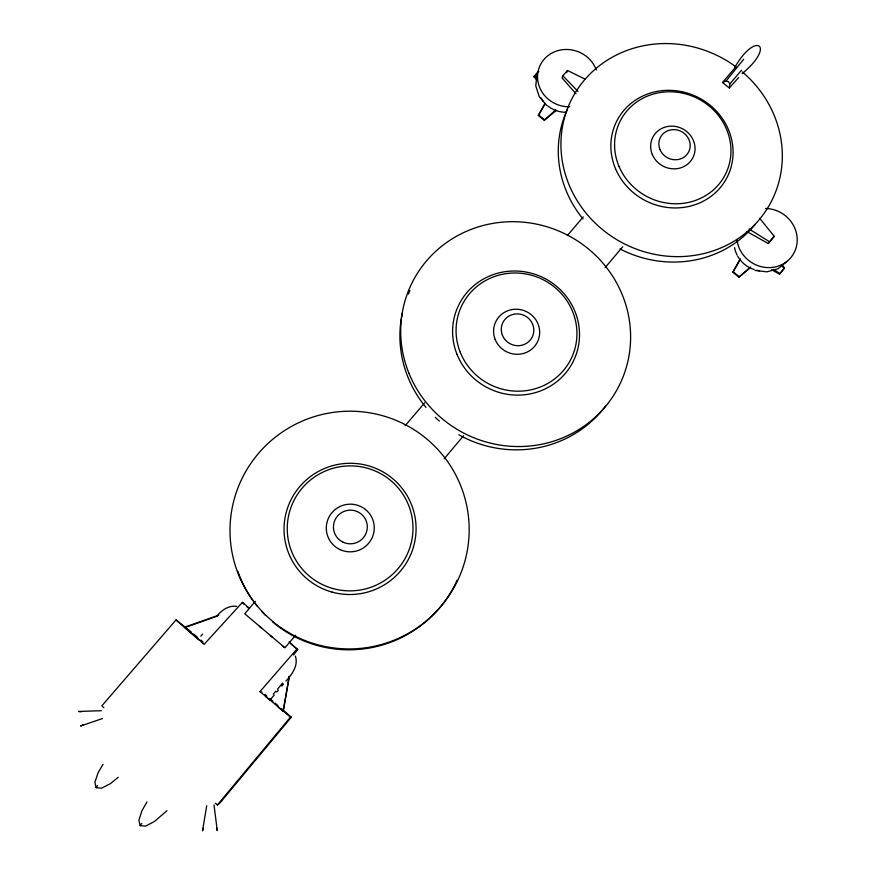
<?xml version="1.0" encoding="UTF-8"?>
<svg xmlns="http://www.w3.org/2000/svg" width="875" height="875" viewBox="0 0 875 875"><rect width="100%" height="100%" fill="white"/><g stroke="black" fill="none" stroke-linecap="round" stroke-linejoin="round"><path stroke-width="1.31" d="M536.845 74.933L535.784 85.936L539.273 96.677L546.798 105.525M742.098 73.708C776.748 44.975 755.18 30.723 734.639 67.78L735.328 67.43L722.509 82.545L729.334 87.981L729.816 84L741.475 70.241M206.708 805.755L202.519 830.845L203.35 828.286M289.198 676.288L283.106 711.266L278.075 706.989M283.259 711.288L289.33 676.408M536.714 79.855L534.002 76.781L538.18 71.652M556.577 110.25L544.272 120.291L538.322 115.5L545.038 103.272M544.272 120.291L555.483 109.987M585.43 79.308L567.492 70.481L562.822 75.808L562.045 77.984L576.034 93.778M566.705 72.669L567.492 70.481M749.186 268.57L738.927 277.156L732.845 272.256L739.211 260.542M146.945 801.992L141.914 810.797L138.873 820.269L140.175 825.65L145.633 826.087L154.394 821.538L166.939 810.742M732.845 272.256L740.6 258.978M103.053 764.225L97.989 772.953L94.894 782.359L96.163 787.708L101.62 788.156L110.403 783.65L118.223 777.273M538.322 115.5L544.972 104.191M96.163 787.708L97.606 785.444M140.175 825.65L141.717 823.473M743.619 59.303L726.075 81.025L722.509 82.545M293.486 654.916L297.741 649.677L289.089 641.823M771.63 269.752L779.472 274.137L784.514 268.023L782.261 264.841M779.472 274.137L784.514 268.023M746.9 231.569L768.206 243.502L774.233 236.327L759.653 218.269M768.206 243.502L774.233 236.327M217.394 804.956L290.478 717.15L291.32 717.161L219.68 803.261L217.394 804.956L215.338 803.261M273.273 694.225L275.822 691.184M277.517 689.15L282.625 683.058M270.003 700.109L274.203 695.078M276.73 692.07L278.414 690.058M281.783 686.044L283.467 684.031M285.983 681.023C292.053 674.395 298.583 665.438 295.356 655.998M295.553 635.272L284.998 647.806L244.748 613.758L255.38 601.289M444.183 458.773L463.52 435.805M605.117 267.663L622.705 246.772M405.147 425.709L424.648 402.85M567.328 235.572L583.286 216.869M200.812 636.18L202.53 634.178M191.494 632.242L176.006 619.927L101.839 705.873L103.873 707.689M290.478 717.15L259.984 691.611L297.216 648.692M534.002 76.781L538.781 71.367M729.334 87.981L738.697 77.514M249.506 608.366L242.408 602.361L204.225 644.252L176.006 619.927M738.927 277.156L750.608 267.028M217.919 614.775C222.644 609.591 229.403 605.139 236.709 606.397M786.756 261.68L777.995 268.756L766.905 271.841L755.191 270.452M82.939 724.806L80.577 726.031L102.419 718.561M184.275 627.331L218.838 615.147M184.713 627.594L217.897 615.902M101.314 710.697L78.531 711.473L81.112 711.78M726.075 81.025L728.547 81.736L729.816 84M259.984 691.611L261.866 692.278M749.087 228.998L769.705 241.872M773.763 269.336L779.909 273.7M269.358 699.65L265.497 696.511M538.519 114.92L544.48 119.722M733.239 271.819L739.32 276.719M193.572 633.992L197.728 637.47M200.845 640.084L202.923 641.823M246.816 606.627L248.894 608.377M290.456 643.519L297.741 649.677M259.372 626.347L261.373 628.031M270.364 635.633L272.366 637.328M282.363 645.783L284.364 647.478M185.27 628.173L197.236 638.334M264.841 694.367L266.886 696.117M269.938 698.753L272.989 701.378M275.023 703.128L278.086 705.764M281.138 708.389L291.32 717.161M201.567 642.239L203.306 643.737M534.188 76.169L537.064 78.783M197.673 638.772L198.767 639.778M562.822 75.808L578.025 91.416M782.381 266.547L784.077 268.461M242.408 602.361L243.698 603.991M216.562 828.1L217.284 830.638L214.003 804.978M742.339 71.914A112.175 104.989 27.3 0 1 712.425 251.114A112.175 104.989 27.3 0 1 561.761 131.359A112.175 104.989 27.3 0 1 736.225 67.047M754.852 224.788A110.873 103.884 27.4 0 1 620.08 248.992M583.012 218.991A110.873 103.884 27.4 0 1 567.591 109.058M605.905 405.573A114.22 110.491 24.5 0 1 458.85 434.777M439.392 421.094A114.22 110.491 24.5 0 1 435.323 417.408M425.939 407.345A114.22 110.491 24.5 0 1 402.358 312.988M408.33 294.12A114.22 110.491 24.5 0 1 409.916 290.544M566.3 112.273A27.136 25.375 20.5 0 1 547.75 105.908M543.134 101.205A27.136 25.375 20.5 0 1 540.98 97.956M569.811 106.805A30.439 28.416 20.5 0 1 537.906 81.32A30.439 28.416 20.5 0 1 560.448 50.028A30.439 28.416 20.5 0 1 596.291 70.033M457.012 580.344A118.18 117.359 -17.3 0 1 272.716 621.983M265.738 615.584A118.18 117.359 -17.3 0 1 261.964 611.647M257.512 606.495A118.18 117.359 -17.3 0 1 237.825 571.298M759.467 270.714A27.53 25.812 34.7 0 1 756.798 270.266M754.228 269.577A27.53 25.812 34.7 0 1 737.767 256.331M737.144 255.172A27.53 25.812 34.7 0 1 734.584 247.647M765.559 208.491A30.877 28.919 34.6 0 1 797.147 237.65A30.877 28.919 34.6 0 1 770.088 267.586A30.877 28.919 34.6 0 1 736.98 240.111M652.302 154.481A22.498 21.044 27.3 0 0 690.397 161.481A22.498 21.044 27.3 0 0 675.872 126.525A22.498 21.044 27.3 0 0 652.302 154.481M660.013 149.603A15.881 14.853 27.3 0 0 686.897 154.569A15.881 14.853 27.3 0 0 676.659 129.883A15.881 14.853 27.3 0 0 660.013 149.603M615.497 168.645A61.928 57.958 27.3 0 0 720.431 187.436A61.928 57.958 27.3 0 0 679.984 91.328A61.928 57.958 27.3 0 0 615.497 168.645M618.986 166.327A58.964 55.18 27.3 0 0 718.9 184.253A58.964 55.18 27.3 0 0 680.411 92.739A58.964 55.18 27.3 0 0 618.986 166.327M495.13 339.347A23.188 22.411 24.5 0 0 534.57 346.369A23.188 22.411 24.5 0 0 520.198 309.597A23.188 22.411 24.5 0 0 495.13 339.347M502.37 335.125A16.373 15.816 24.5 0 0 530.217 340.112A16.373 15.816 24.5 0 0 520.089 314.147A16.373 15.816 24.5 0 0 502.37 335.125M456.969 354.211A63.82 61.688 24.5 0 0 565.644 373.023A63.82 61.688 24.5 0 0 525.558 271.961A63.82 61.688 24.5 0 0 456.969 354.211M460.228 352.209A60.78 58.734 24.5 0 0 563.719 370.169A60.78 58.734 24.5 0 0 525.58 273.919A60.78 58.734 24.5 0 0 460.228 352.209M408.887 373.1A115.609 111.748 24.5 0 0 605.927 405.967A115.609 111.748 24.5 0 0 532.153 223.311A115.609 111.748 24.5 0 0 408.887 373.1M340.123 549.631A23.997 23.822 -15.7 0 0 374.172 525.853A23.997 23.822 -15.7 0 0 336.536 508.517A23.997 23.822 -15.7 0 0 340.123 549.631M343.186 542.248A16.942 16.822 -15.2 0 0 367.248 525.47A16.942 16.822 -15.2 0 0 340.681 513.209A16.942 16.822 -15.2 0 0 343.186 542.248M332.073 592.102A66.052 65.581 -16 0 0 414.061 512.575A66.052 65.581 -16 0 0 304.041 482.016A66.052 65.581 -16 0 0 332.073 592.102M332.97 588.558A62.902 62.453 -15.7 0 0 411.075 512.848A62.902 62.453 -15.7 0 0 306.305 483.722A62.902 62.453 -15.7 0 0 332.97 588.558M300.147 638.487A119.656 118.792 -16.3 0 0 468.606 518.055A119.656 118.792 -16.3 0 0 280.011 433.661A119.656 118.792 -16.3 0 0 300.147 638.487"/></g></svg>
